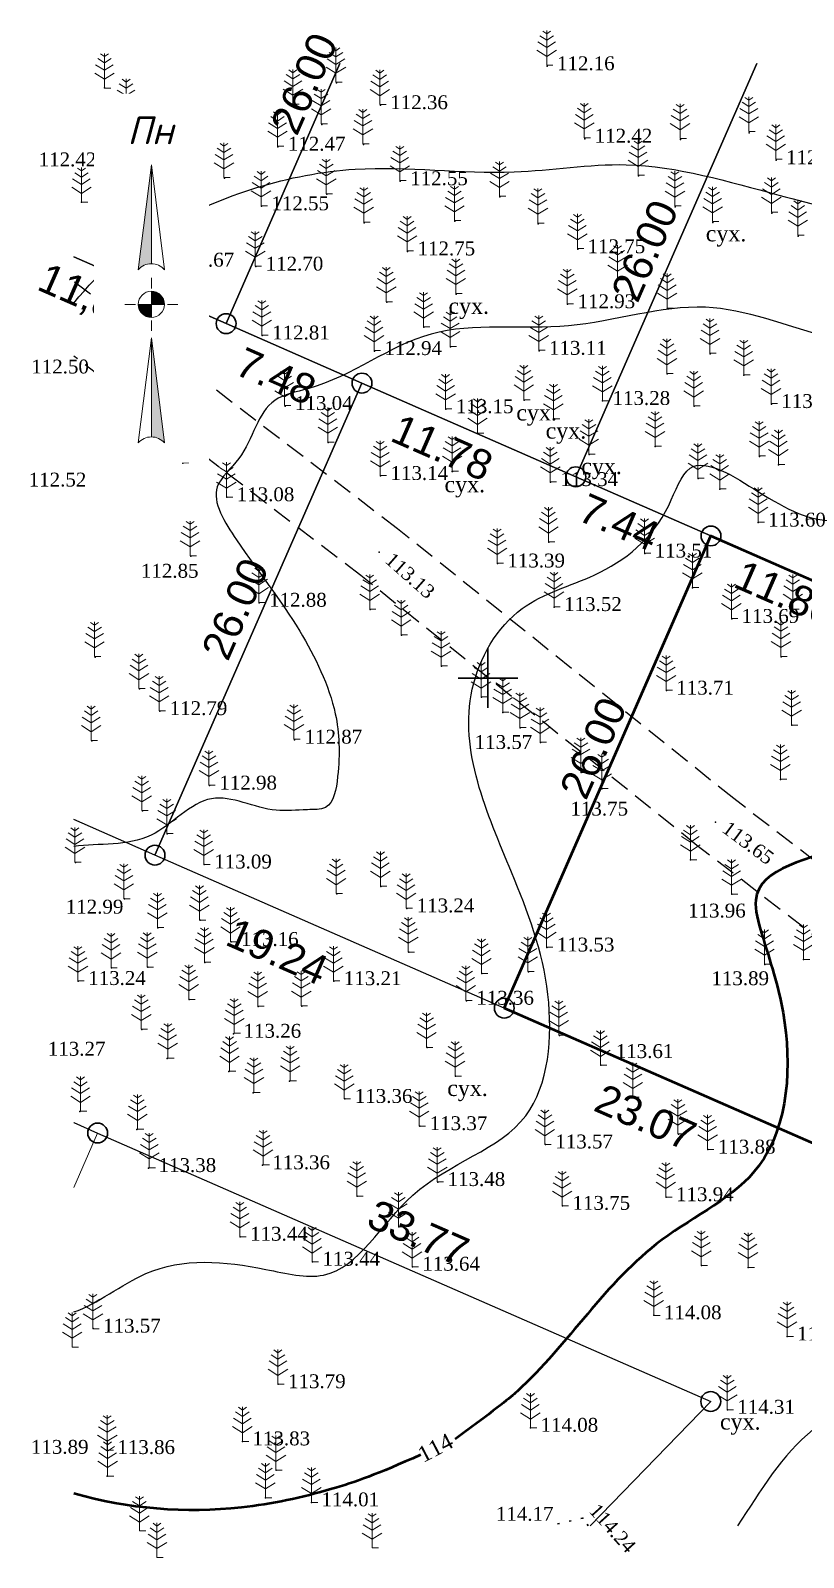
# Model space of a CAD drawing. Header units: millimetres. Extents: x 5405626.9 to 5405714.5, y 5525055.3 to 5525132.9.
# Drawn here: x 5405626.9 to 5405665.9, y 5525055.7 to 5525132.7 of the extents above; entities that cross this region are included whole.
import ezdxf
from ezdxf.enums import TextEntityAlignment as Align

# ---------------------------------------------------------------- set-up
doc = ezdxf.new("R2010")
doc.units = ezdxf.units.MM
doc.set_wipeout_variables(frame=1)
doc.linetypes.add('DASHEDX2', pattern=[1.5, 1, -0.5])
doc.linetypes.add('HIDDEN', pattern=[0.5, 0, -0.5])
for name, color, linetype, lineweight in [('#Лист (текст_ПН)', 250, 'Continuous', 0), ('#Штамп', 250, 'Continuous', 0), ('11900000', 1, 'Continuous', 30), ('Контур', 7, 'HIDDEN', 30), ('ТОЧКИ', 7, 'Continuous', 30)]:
    doc.layers.add(name, color=color, linetype=linetype, lineweight=lineweight)
for name, color, linetype in [('горизонтали', 42, 'Continuous'), ('дороги', 7, 'Continuous'), ('Ділянки_Межі', 10, 'Continuous'), ('надписи', 7, 'Continuous'), ('отметки', 7, 'Continuous'), ('промеры', 185, 'Continuous'), ('Растительность', 7, 'Continuous')]:
    doc.layers.add(name, color=color, linetype=linetype)
doc.styles.get("Standard").update_dxf_attribs({"font": 'arial.ttf'})
doc.styles.add('times', font='times.ttf')
doc.styles.add('Мой_Топо', font='isocpeui.ttf')

# ---------------------------------------------------------------- blocks, each defined once
blk = doc.blocks.new('A$C51FE15A3')
at = {"layer": 'Растительность', "color": 94, "lineweight": 0}
for points in [[(-0.201, 1.726), (0, 1.584), (0.201, 1.726)], [(0, 1.75), (0, 0), (0.319, 0)], [(-0.447, 1.172), (0, 0.895), (0.447, 1.172)], [(-0.343, 1.489), (0, 1.267), (0.343, 1.489)], [(-0.493, 0.753), (0, 0.444), (0.493, 0.753)]]:
    blk.add_lwpolyline(points, dxfattribs=at)
blk = doc.blocks.new('*U4')
at = {"color": 0}
for points in [[(-0.113, 0), (-0.109, -0.029), (-0.097, -0.056)], [(-0.113, 0), (-0.097, -0.056), (0, 0)], [(-0.097, -0.056), (0, -0.113), (0, 0)], [(-0.097, -0.056), (-0.08, -0.08), (-0.056, -0.097)], [(-0.097, -0.056), (-0.056, -0.097), (0, -0.113)], [(-0.056, -0.097), (-0.029, -0.109), (0, -0.113)]]:
    blk.add_solid(points, dxfattribs=at)
blk = doc.blocks.new('*U5')
at = {"color": 0}
for points in [[(0, 0), (0.097, 0.056), (0, 0.113)], [(0.097, 0.056), (0.029, 0.109), (0, 0.113)], [(0, 0), (0.113, 0), (0.097, 0.056)], [(0.097, 0.056), (0.056, 0.097), (0.029, 0.109)], [(0.097, 0.056), (0.08, 0.08), (0.056, 0.097)], [(0.113, 0), (0.109, 0.029), (0.097, 0.056)]]:
    blk.add_solid(points, dxfattribs=at)
blk = doc.blocks.new('*U6')
at = {"color": 0}
for points in [[(0, -1.136), (0.021, -1.138), (0, -0.288)], [(0.021, -1.138), (0.042, -1.142), (0, -0.288)], [(0.042, -1.142), (0.062, -1.15), (0, -0.288)], [(0.062, -1.15), (0.081, -1.16), (0, -0.288)], [(0.081, -1.16), (0.098, -1.173), (0, -0.288)], [(0.098, -1.173), (0.113, -1.188), (0, -0.288)]]:
    blk.add_solid(points, dxfattribs=at)
blk = doc.blocks.new('*U7')
at = {"color": 0}
for points in [[(-0.113, 0.297), (-0.098, 0.312), (0, 1.197)], [(-0.098, 0.312), (-0.081, 0.325), (0, 1.197)], [(-0.081, 0.325), (-0.062, 0.335), (0, 1.197)], [(-0.062, 0.335), (-0.042, 0.343), (0, 1.197)], [(-0.042, 0.343), (-0.021, 0.347), (0, 1.197)], [(-0.021, 0.347), (0, 0.349), (0, 1.197)]]:
    blk.add_solid(points, dxfattribs=at)
blk = doc.blocks.new('#Північ')
at = {"color": 7}
blk.add_wipeout([(-2.901, 10.635), (2.901, 10.635), (2.901, -7.981), (-2.901, -7.981)], dxfattribs=at).dxf.layer = '#Лист (текст_ПН)'
at = {"layer": '#Лист (текст_ПН)'}
for p, q in [((-0.663, 1.748), (0, 7.043)), ((0, 7.043), (0, 2.052)), ((0, 7.043), (0.663, 1.748)), ((0, 1.337), (0, 0.807)), ((-1.337, 0), (-0.807, 0)), ((-0.662, 0), (0.662, 0)), ((0, 0.662), (0, -0.662)), ((1.337, 0), (0.807, 0)), ((0, -1.337), (0, -0.807)), ((-0.663, -6.99), (0, -1.695)), ((0, -1.695), (0.663, -6.99)), ((0, -1.695), (0, -6.686))]:
    blk.add_line(p, q, dxfattribs=at)
at = {"layer": '#Лист (текст_ПН)', "flags": 128}
for points in [[(0, 7.043), (-0.663, 1.748, -0.218585), (0, 2.052)], [(0, 0), (-0.662, 0, 0.414214), (0, -0.662)]]:
    blk.add_lwpolyline(points, format="xyb", close=True, dxfattribs=at)
at = {"layer": '#Лист (текст_ПН)'}
blk.add_circle((0, 0), 0.662, dxfattribs=at)
for centre in [(0, 1.178), (0, -7.56)]:
    blk.add_arc(centre, 0.874, 40.67981, 139.32019, dxfattribs=at)
at = {"layer": '#Лист (текст_ПН)', "xscale": 5.883850111352785, "yscale": 5.883850111352785, "zscale": 5.883850111352785}
for name in ['*U7', '*U4', '*U5', '*U6']:
    blk.add_blockref(name, (0, 0), dxfattribs=at)
at = {"layer": '#Лист (текст_ПН)', "style": 'Мой_Топо'}
blk.add_text('Пн', height=1.4, dxfattribs=at).set_placement((-1.217, 8.077))

msp = doc.modelspace()

# ---------------------------------------------------------------- linework, layer by layer
at = {"layer": '11900000', "color": 7}
for points in [[(5405650, 5525098.5, 0), (5405650, 5525101.5, 0)], [(5405650, 5525098.5, 0), (5405650, 5525101.5, 0)], [(5405648.5, 5525100, 0), (5405651.5, 5525100, 0)], [(5405648.5, 5525100, 0), (5405651.5, 5525100, 0)]]:
    msp.add_polyline3d(points, dxfattribs=at)
at = {"layer": 'горизонтали', "color": 32}
for points, knots in [([(5405629.102, 5525118.92), (5405630.458, 5525120.614), (5405634.448, 5525123.68), (5405642.682, 5525126.351), (5405650.521, 5525125.146), (5405657.722, 5525126.406), (5405665.591, 5525123.977), (5405675.141, 5525121.998), (5405684.025, 5525119.942), (5405689.831, 5525115.172), (5405695.924, 5525116.342), (5405701.643, 5525112.203), (5405707.862, 5525111.424), (5405711.019, 5525109.423), (5405711.846, 5525108.843)], [191.894943, 191.894943, 191.894943, 191.894943, 198.155168, 208.112251, 216.133304, 221.799072, 229.654194, 240.307675, 251.306516, 256.6977, 261.523915, 268.451351, 276.71451, 279.739238, 279.739238, 279.739238, 279.739238]), ([(5405711.846, 5525101.558), (5405711.053, 5525101.923), (5405707.761, 5525103.06), (5405703.147, 5525106.992), (5405695.526, 5525108.926), (5405686.956, 5525111.649), (5405677.812, 5525115.948), (5405668.363, 5525116.381), (5405660.774, 5525119.554), (5405654.149, 5525117.165), (5405646.892, 5525118.341), (5405642.724, 5525114.853), (5405638.474, 5525114.108), (5405638.058, 5525111.373), (5405635.674, 5525109.491), (5405637.956, 5525105.892), (5405640.41, 5525102.911), (5405642.475, 5525098.603), (5405642.551, 5525095.719), (5405642.18, 5525093.334), (5405640.621, 5525093.399), (5405638.778, 5525093.138), (5405635.799, 5525094.795), (5405633.1, 5525091.346), (5405630.387, 5525091.693), (5405629.102, 5525091.508)], [77.342137, 77.342137, 77.342137, 77.342137, 79.957338, 87.498258, 95.204411, 103.125935, 114.626248, 125.009981, 131.302804, 138.280759, 145.221956, 152.023012, 153.792786, 157.238403, 159.036588, 161.883134, 167.480404, 172.02745, 175.191691, 176.860986, 177.776803, 179.359266, 182.66385, 186.23147, 190.159061, 190.159061, 190.159061, 190.159061]), ([(5405629.102, 5525068.032), (5405630.304, 5525068.433), (5405633.268, 5525070.908), (5405637.681, 5525070.515), (5405642.96, 5525069.18), (5405645.866, 5525075.047), (5405652.853, 5525076.753), (5405653.473, 5525084.41), (5405650.942, 5525091.024), (5405647.791, 5525097.948), (5405651.196, 5525103.886), (5405655.866, 5525105.087), (5405658.855, 5525107.454), (5405660.158, 5525111.685), (5405664.053, 5525109.072), (5405667.215, 5525107.353), (5405671.031, 5525109.095), (5405673.486, 5525106.998), (5405676.446, 5525105.221), (5405681.865, 5525106.051), (5405687.754, 5525103.185), (5405695.159, 5525102.759), (5405700.762, 5525098.87), (5405706.551, 5525094.745), (5405708.239, 5525088.917), (5405710.967, 5525087.065), (5405711.846, 5525086.582)], [100.276896, 100.276896, 100.276896, 100.276896, 104.294488, 110.346143, 113.276217, 119.316155, 126.282429, 132.498742, 138.940826, 148.380777, 153.163384, 157.173138, 162.314513, 164.474455, 168.128542, 172.341737, 175.757786, 178.883147, 181.190936, 186.025633, 194.245086, 200.372974, 207.736732, 214.236882, 221.309845, 224.300713, 224.300713, 224.300713, 224.300713]), ([(5405705.845, 5525057.247), (5405705.766, 5525057.378), (5405705.247, 5525058.314), (5405704.887, 5525060.693), (5405705.598, 5525063.827), (5405703.545, 5525066.376), (5405700.978, 5525068.229), (5405698.614, 5525071.147), (5405694.669, 5525072.291), (5405689.62, 5525074.042), (5405684.941, 5525077.276), (5405679.961, 5525079.967), (5405674.475, 5525078.518), (5405675.963, 5525073.463), (5405670.828, 5525070.702), (5405672.738, 5525064.783), (5405668.827, 5525063.622), (5405665.354, 5525061.708), (5405663.745, 5525059.008), (5405662.592, 5525057.247)], [195.825475, 195.825475, 195.825475, 195.825475, 196.312621, 199.255312, 202.588988, 205.462546, 208.291875, 212.253868, 216.313625, 220.252795, 228.364697, 232.953516, 237.834332, 239.978238, 246.559492, 250.990412, 254.056617, 256.937883, 263.115169, 263.115169, 263.115169, 263.115169])]:
    msp.add_open_spline(points, degree=3, knots=knots, dxfattribs=at)
at = {"layer": 'горизонтали', "color": 32, "lineweight": 50}
for points, knots in [([(5405711.846, 5525077.338), (5405710.62, 5525078.1), (5405706.394, 5525080.561), (5405700.204, 5525083.031), (5405695.588, 5525088.796), (5405690.487, 5525090.335), (5405686.032, 5525089.127), (5405683.299, 5525091.947), (5405682.66, 5525096.477), (5405678.004, 5525096.478), (5405675.327, 5525097.696), (5405673.244, 5525096.508), (5405673.734, 5525094.937), (5405675.007, 5525094.501), (5405675.374, 5525093.273), (5405674.953, 5525092.547), (5405674.367, 5525092.537), (5405672.442, 5525093.851), (5405668.747, 5525091.264), (5405662.871, 5525090.323), (5405664.061, 5525086.221), (5405665.427, 5525082.173), (5405665.054, 5525074.961), (5405656.965, 5525071.362), (5405653.783, 5525065.91), (5405650.669, 5525063.336), (5405648.34, 5525061.614)], [184.088524, 184.088524, 184.088524, 184.088524, 188.424076, 198.724877, 203.509965, 210.082144, 213.590604, 216.079925, 220.88026, 225.181607, 227.972328, 229.655785, 230.811467, 231.987183, 233.498714, 233.881724, 234.285096, 235.062958, 240.641134, 246.270624, 248.034407, 252.137765, 259.955965, 266.119621, 276.685782, 278.277423, 278.277423, 278.277423, 278.277423]), ([(5405646.596, 5525060.824), (5405644.42, 5525059.847), (5405641.78, 5525058.919), (5405636.347, 5525057.739), (5405631.826, 5525058.09), (5405629.102, 5525058.884)], [283.669955, 283.669955, 283.669955, 283.669955, 287.256708, 291.904228, 300.383319, 300.383319, 300.383319, 300.383319])]:
    msp.add_open_spline(points, degree=3, knots=knots, dxfattribs=at)
at = {"layer": 'дороги', "color": 7, "linetype": 'DASHEDX2'}
for points in [[(5405693.433, 5525070.585), (5405676.065, 5525083.409), (5405662.398, 5525093.926), (5405645.436, 5525107.541), (5405629.102, 5525120.019)], [(5405684.516, 5525073.423), (5405674.257, 5525081.015), (5405660.544, 5525091.568), (5405643.586, 5525105.179), (5405629.102, 5525116.244)]]:
    msp.add_lwpolyline(points, dxfattribs=at)
at = {"layer": 'Ділянки_Межі', "lineweight": 25}
for points in [[(5405642.529, 5525131), (5405636.788, 5525117.886), (5405629.102, 5525121.251)], [(5405671.664, 5525131), (5405682.482, 5525126.263), (5405672.055, 5525102.446), (5405661.249, 5525107.177), (5405654.432, 5525110.161)], [(5405654.432, 5525110.161), (5405663.571, 5525131)], [(5405711.846, 5525110.067), (5405692.998, 5525093.277), (5405671.954, 5525074.107), (5405650.821, 5525083.359), (5405633.199, 5525091.075), (5405629.102, 5525092.869)], [(5405629.102, 5525077.586), (5405630.305, 5525077.059), (5405661.239, 5525063.516), (5405655.157, 5525057.247)]]:
    msp.add_lwpolyline(points, dxfattribs=at)
at = {"layer": 'Ділянки_Межі'}
for points in [[(5405663.571, 5525131), (5405654.432, 5525110.161), (5405643.642, 5525114.885), (5405636.788, 5525117.886)], [(5405636.788, 5525117.886), (5405642.529, 5525131)], [(5405629.102, 5525121.251), (5405636.788, 5525117.886), (5405643.642, 5525114.885), (5405633.199, 5525091.075), (5405629.102, 5525092.869)]]:
    msp.add_lwpolyline(points, dxfattribs=at)
at = {"layer": 'Ділянки_Межі', "lineweight": 25}
msp.add_lwpolyline([(5405633.199, 5525091.075), (5405643.642, 5525114.885), (5405654.432, 5525110.161), (5405661.249, 5525107.177), (5405650.821, 5525083.359)], close=True, dxfattribs=at)
at = {"layer": 'Ділянки_Межі', "lineweight": 50}
msp.add_lwpolyline([(5405650.821, 5525083.359), (5405661.249, 5525107.177), (5405672.055, 5525102.446), (5405692.998, 5525093.277), (5405671.954, 5525074.107)], close=True, dxfattribs=at)
at = {"layer": 'Ділянки_Межі', "lineweight": 0}
for points in [[(5405629.102, 5525077.586), (5405630.305, 5525077.059), (5405629.102, 5525074.311)], [(5405629.102, 5525074.311), (5405630.305, 5525077.059), (5405661.239, 5525063.516), (5405655.157, 5525057.247)]]:
    msp.add_lwpolyline(points, dxfattribs=at)
at = {"layer": 'Контур', "color": 7, "linetype": 'HIDDEN', "elevation": 114.6}
msp.add_lwpolyline([(5405655.062, 5525057.247), (5405654.78, 5525057.63), (5405653.089, 5525057.247)], dxfattribs=at)
at = {"layer": 'отметки', "color": 7}
for p in [(5405652.982, 5525130.869, 112.162), (5405642.352, 5525130.038, 112.321), (5405630.645, 5525129.775, 112.348), (5405631.74, 5525128.495, 112.296), (5405640.184, 5525128.924, 112.382), (5405644.569, 5525128.904, 112.361), (5405641.611, 5525127.929, 113.005), (5405639.402, 5525126.811, 112.466), (5405643.715, 5525126.921, 112.411), (5405654.881, 5525127.215, 112.423), (5405659.708, 5525127.166, 112.287), (5405663.179, 5525127.515, 112.282), (5405664.539, 5525126.127, 112.339), (5405631.359, 5525125.534, 112.41), (5405636.709, 5525125.224, 112.448), (5405657.594, 5525125.333, 112.539), (5405645.575, 5525125.068, 112.55), (5405629.491, 5525124.013, 112.415), (5405638.571, 5525123.805, 112.553), (5405641.867, 5525124.411, 112.552), (5405650.598, 5525124.274, 112.575), (5405659.444, 5525123.78, 112.636), (5405635.082, 5525123.035, 112.583), (5405643.758, 5525122.976, 112.616), (5405648.33, 5525123.048, 112.668), (5405652.538, 5525122.924, 112.7), (5405661.349, 5525122.991, 112.733), (5405664.317, 5525123.465, 112.601), (5405631.832, 5525122.676, 112.359), (5405665.641, 5525122.305, 112.686), (5405645.945, 5525121.529, 112.748), (5405654.525, 5525121.639, 112.75), (5405633.786, 5525120.962, 112.669), (5405638.282, 5525120.761, 112.704), (5405656.558, 5525120.064, 112.919), (5405648.401, 5525119.378, 112.84), (5405644.892, 5525118.965, 112.91), (5405654.019, 5525118.865, 112.932), (5405659.057, 5525118.64, 112.951), (5405646.771, 5525117.701, 112.957), (5405638.61, 5525117.286, 112.813), (5405644.271, 5525116.502, 112.937), (5405648.109, 5525116.722, 113.078), (5405652.578, 5525116.514, 113.109), (5405661.214, 5525116.366, 113.163), (5405659.04, 5525115.346, 113.124), (5405662.914, 5525115.282, 113.194), (5405639.762, 5525113.731, 113.039), (5405651.83, 5525114.019, 113.187), (5405655.782, 5525113.984, 113.281), (5405660.394, 5525113.716, 113.26), (5405664.297, 5525113.831, 113.152), (5405631.411, 5525113.401, 112.668), (5405647.879, 5525113.568, 113.149), (5405653.315, 5525113.073, 113.312), (5405649.483, 5525112.341, 113.238), (5405641.943, 5525111.89, 113.126), (5405658.439, 5525111.686, 113.427), (5405634.61, 5525110.846, 112.759), (5405655.101, 5525111.291, 113.42), (5405663.691, 5525111.188, 113.364), (5405664.661, 5525110.759, 113.405), (5405644.581, 5525110.201, 113.144), (5405648.199, 5525110.423, 113.224), (5405648.209, 5525110.43, 113.24), (5405653.157, 5525109.894, 113.338), (5405660.603, 5525110.071, 113.517), (5405636.822, 5525109.128, 113.079), (5405661.699, 5525109.534, 113.535), (5405663.635, 5525107.849, 113.596), (5405653.065, 5525106.861, 113.409), (5405635, 5525106.162, 112.85), (5405644.511, 5525106.36, 113.13), (5405657.908, 5525106.288, 113.512), (5405650.477, 5525105.787, 113.395), (5405660.322, 5525104.552, 113.598), (5405638.456, 5525103.805, 112.883), (5405644.051, 5525103.47, 113.275), (5405653.342, 5525103.59, 113.519), (5405662.294, 5525102.991, 113.688), (5405665.385, 5525103.465, 113.778), (5405645.638, 5525102.175, 113.375), (5405630.188, 5525101.068, 112.702), (5405647.653, 5525100.611, 113.387), (5405664.785, 5525101.087, 113.794), (5405632.425, 5525099.467, 112.733), (5405649.667, 5525099.051, 113.532), (5405658.998, 5525099.374, 113.712), (5405633.441, 5525098.34, 112.787), (5405650.751, 5525098.271, 113.623), (5405651.623, 5525097.504, 113.569), (5405665.326, 5525097.63, 113.827), (5405630.012, 5525096.844, 112.829), (5405640.245, 5525096.9, 112.867), (5405652.645, 5525096.759, 113.644), (5405654.7, 5525095.24, 113.714), (5405635.946, 5525094.584, 112.978), (5405655.749, 5525094.417, 113.754), (5405664.759, 5525094.892, 113.89), (5405632.561, 5525093.309, 112.932), (5405633.82, 5525092.145, 113.016), (5405661.471, 5525092.747, 113.647), (5405629.189, 5525090.711, 113.025), (5405635.686, 5525090.603, 113.094), (5405660.22, 5525090.832, 113.865), (5405642.375, 5525089.128, 113.148), (5405644.599, 5525089.496, 113.202), (5405662.303, 5525089.1, 113.959), (5405631.657, 5525088.874, 113.031), (5405645.902, 5525088.389, 113.241), (5405635.471, 5525087.792, 113.11), (5405633.35, 5525087.409, 113.097), (5405637.038, 5525086.695, 113.161), (5405646.013, 5525086.185, 113.281), (5405652.97, 5525086.416, 113.533), (5405631.006, 5525085.389, 113.185), (5405632.836, 5525085.425, 113.184), (5405635.716, 5525085.659, 113.215), (5405652.041, 5525085.192, 113.439), (5405663.962, 5525085.565, 113.894), (5405665.913, 5525085.815, 114.183), (5405629.329, 5525084.727, 113.241), (5405642.227, 5525084.718, 113.211), (5405649.696, 5525085.104, 113.349), (5405634.928, 5525083.787, 113.267), (5405648.91, 5525083.732, 113.363), (5405638.407, 5525083.44, 113.25), (5405640.611, 5525083.462, 113.273), (5405632.53, 5525082.281, 113.257), (5405637.166, 5525082.065, 113.258), (5405646.93, 5525081.376, 113.357), (5405653.603, 5525081.98, 113.51), (5405633.809, 5525080.814, 113.289), (5405636.925, 5525080.16, 113.273), (5405648.368, 5525079.926, 113.327), (5405655.698, 5525080.476, 113.615), (5405638.156, 5525079.091, 113.322), (5405639.989, 5525079.681, 113.309), (5405642.779, 5525078.779, 113.358), (5405657.34, 5525078.855, 113.674), (5405629.408, 5525078.137, 113.364), (5405632.275, 5525077.229, 113.298), (5405646.558, 5525077.405, 113.375), (5405659.606, 5525077.005, 113.729), (5405652.895, 5525076.483, 113.566), (5405661.099, 5525076.222, 113.88), (5405632.879, 5525075.292, 113.38), (5405638.62, 5525075.432, 113.362), (5405647.461, 5525074.587, 113.477), (5405643.406, 5525073.878, 113.465), (5405658.985, 5525073.821, 113.944), (5405653.762, 5525073.385, 113.751), (5405645.499, 5525072.32, 113.561), (5405637.497, 5525071.829, 113.445), (5405641.148, 5525070.567, 113.439), (5405646.185, 5525070.316, 113.641), (5405660.769, 5525070.369, 114.095), (5405663.132, 5525070.282, 114.233), (5405658.375, 5525067.864, 114.077), (5405630.082, 5525067.193, 113.572), (5405665.094, 5525066.794, 114.359), (5405639.412, 5525064.389, 113.795), (5405662.076, 5525063.1, 114.312), (5405652.152, 5525062.189, 114.079), (5405637.617, 5525061.505, 113.834), (5405630.802, 5525061.068, 113.865), (5405630.782, 5525059.749, 113.935), (5405639.305, 5525060.053, 113.9), (5405638.774, 5525058.664, 113.977), (5405641.098, 5525058.429, 114.008), (5405654.785, 5525057.629, 114.237)]:
    msp.add_point(p, dxfattribs=at)
at = {"layer": 'ТОЧКИ'}
for centre in [(5405636.788, 5525117.886, 107.24), (5405643.642, 5525114.885, 107.24), (5405654.432, 5525110.161, 107.24), (5405661.249, 5525107.177, 107.24), (5405633.199, 5525091.075), (5405650.821, 5525083.359), (5405630.305, 5525077.059), (5405661.239, 5525063.516)]:
    msp.add_circle(centre, 0.5, dxfattribs=at)

# ---------------------------------------------------------------- block references
at = {"layer": 'Растительность', "color": 7}
for p in [(5405652.96, 5525130.92, 112.16), (5405630.65, 5525129.77, 112.35), (5405642.33, 5525130.07, 112.32), (5405640.16, 5525128.96, 112.38), (5405644.54, 5525128.94, 112.36), (5405631.74, 5525128.49, 112.3), (5405641.58, 5525127.97, 113), (5405663.16, 5525127.57, 112.28), (5405639.38, 5525126.84, 112.46), (5405643.69, 5525126.96, 112.41), (5405654.86, 5525127.26, 112.42), (5405659.69, 5525127.22, 112.28), (5405664.52, 5525126.18, 112.34), (5405631.36, 5525125.53, 112.41), (5405636.68, 5525125.25, 112.45), (5405645.55, 5525125.1, 112.55), (5405657.57, 5525125.37, 112.54), (5405641.84, 5525124.44, 112.55), (5405650.58, 5525124.31, 112.57), (5405629.49, 5525124.01, 112.41), (5405638.55, 5525123.83, 112.55), (5405659.43, 5525123.82, 112.63), (5405664.3, 5525123.51, 112.6), (5405635.06, 5525123.06, 112.58), (5405643.73, 5525123.01, 112.61), (5405648.31, 5525123.08, 112.67), (5405652.52, 5525122.96, 112.7), (5405661.33, 5525123.03, 112.73), (5405631.83, 5525122.68, 112.36), (5405665.63, 5525122.35, 112.68), (5405645.92, 5525121.56, 112.75), (5405654.51, 5525121.67, 112.75), (5405633.76, 5525120.99, 112.67), (5405638.26, 5525120.79, 112.7), (5405656.54, 5525120.09, 112.92), (5405644.87, 5525118.99, 112.91), (5405648.38, 5525119.41, 112.84), (5405654, 5525118.89, 112.93), (5405659.04, 5525118.67, 112.95), (5405638.59, 5525117.31, 112.81), (5405646.75, 5525117.72, 112.96), (5405644.25, 5525116.53, 112.94), (5405648.09, 5525116.74, 113.08), (5405652.56, 5525116.54, 113.11), (5405661.2, 5525116.39, 113.16), (5405659.03, 5525115.37, 113.12), (5405662.9, 5525115.31, 113.19), (5405639.74, 5525113.75, 113.04), (5405647.86, 5525113.59, 113.15), (5405651.81, 5525114.04, 113.19), (5405655.77, 5525114, 113.28), (5405660.38, 5525113.74, 113.26), (5405664.28, 5525113.86, 113.15), (5405631.38, 5525113.42, 112.67), (5405653.3, 5525113.09, 113.31), (5405641.92, 5525111.91, 113.13), (5405649.47, 5525112.36, 113.24), (5405655.09, 5525111.31, 113.42), (5405658.43, 5525111.7, 113.43), (5405663.68, 5525111.21, 113.36), (5405634.58, 5525110.87, 112.76), (5405648.19, 5525110.45, 113.24), (5405664.65, 5525110.78, 113.4), (5405644.56, 5525110.22, 113.14), (5405653.14, 5525109.91, 113.34), (5405660.59, 5525110.09, 113.52), (5405636.8, 5525109.14, 113.08), (5405661.69, 5525109.55, 113.53), (5405663.63, 5525107.87, 113.6), (5405653.05, 5525106.88, 113.41), (5405634.97, 5525106.18, 112.85), (5405650.46, 5525105.8, 113.39), (5405657.9, 5525106.31, 113.51), (5405660.31, 5525104.57, 113.6), (5405638.43, 5525103.82, 112.88), (5405644.03, 5525103.48, 113.27), (5405653.33, 5525103.6, 113.52), (5405665.38, 5525103.48, 113.78), (5405662.28, 5525103.01, 113.69), (5405645.62, 5525102.19, 113.37), (5405630.15, 5525101.09, 112.7), (5405647.63, 5525100.62, 113.39), (5405664.78, 5525101.1, 113.79), (5405632.39, 5525099.48, 112.73), (5405649.65, 5525099.06, 113.53), (5405658.99, 5525099.39, 113.71), (5405633.41, 5525098.36, 112.79), (5405650.74, 5525098.28, 113.62), (5405651.61, 5525097.52, 113.57), (5405665.32, 5525097.64, 113.83), (5405629.98, 5525096.86, 112.83), (5405640.21, 5525096.92, 112.87), (5405652.63, 5525096.77, 113.64), (5405654.69, 5525095.25, 113.71), (5405635.92, 5525094.6, 112.98), (5405655.74, 5525094.43, 113.75), (5405664.75, 5525094.9, 113.89), (5405632.53, 5525093.32, 112.93), (5405633.79, 5525092.16, 113.01), (5405629.16, 5525090.72, 113.02), (5405635.66, 5525090.61, 113.09), (5405660.21, 5525090.84, 113.86), (5405631.63, 5525088.88, 113.03), (5405642.34, 5525089.14, 113.15), (5405644.57, 5525089.51, 113.2), (5405662.29, 5525089.11, 113.96), (5405645.87, 5525088.4, 113.24), (5405633.32, 5525087.42, 113.1), (5405635.44, 5525087.8, 113.11), (5405637.01, 5525086.7, 113.16), (5405645.98, 5525086.19, 113.28), (5405652.95, 5525086.43, 113.53), (5405665.91, 5525085.82, 114.18), (5405630.98, 5525085.39, 113.18), (5405632.81, 5525085.43, 113.18), (5405635.69, 5525085.67, 113.21), (5405649.67, 5525085.11, 113.35), (5405652.01, 5525085.2, 113.44), (5405663.95, 5525085.58, 113.89), (5405629.31, 5525084.73, 113.24), (5405642.2, 5525084.73, 113.21), (5405634.9, 5525083.79, 113.27), (5405638.38, 5525083.45, 113.25), (5405640.58, 5525083.47, 113.27), (5405648.88, 5525083.74, 113.36), (5405632.51, 5525082.29, 113.26), (5405637.2, 5525082.09, 113.26), (5405653.57, 5525081.99, 113.51), (5405646.9, 5525081.38, 113.36), (5405633.84, 5525080.84, 113.29), (5405655.67, 5525080.48, 113.61), (5405636.96, 5525080.18, 113.27), (5405640.02, 5525079.7, 113.31), (5405648.34, 5525079.93, 113.33), (5405638.19, 5525079.11, 113.32), (5405657.31, 5525078.86, 113.67), (5405629.44, 5525078.16, 113.36), (5405642.75, 5525078.78, 113.36), (5405632.31, 5525077.25, 113.3), (5405646.53, 5525077.41, 113.37), (5405652.87, 5525076.48, 113.56), (5405659.58, 5525077.01, 113.73), (5405661.08, 5525076.22, 113.88), (5405632.91, 5525075.31, 113.38), (5405638.65, 5525075.45, 113.36), (5405647.44, 5525074.59, 113.48), (5405643.38, 5525073.88, 113.46), (5405658.97, 5525073.82, 113.94), (5405653.74, 5525073.38, 113.75), (5405645.48, 5525072.32, 113.56), (5405637.48, 5525071.83, 113.44), (5405641.13, 5525070.56, 113.44), (5405660.76, 5525070.37, 114.09), (5405646.17, 5525070.31, 113.64), (5405663.12, 5525070.28, 114.23), (5405658.36, 5525067.86, 114.08), (5405630.07, 5525067.19, 113.57), (5405665.09, 5525066.79, 114.36), (5405629.02, 5525066.26, 113.64), (5405639.4, 5525064.39, 113.79), (5405662.07, 5525063.1, 114.31), (5405652.14, 5525062.19, 114.08), (5405630.79, 5525061.07, 113.86), (5405637.61, 5525061.5, 113.83), (5405630.81, 5525059.75, 113.93), (5405639.3, 5525060.05, 113.9), (5405638.77, 5525058.66, 113.98), (5405641.09, 5525058.43, 114.01), (5405632.41, 5525056.99, 114.11), (5405644.15, 5525056.13, 114.16), (5405633.3, 5525055.65, 114.1)]:
    msp.add_blockref('A$C51FE15A3', p, dxfattribs=at)

# ---------------------------------------------------------------- texts
at = {"layer": 'горизонтали', "color": 32, "lineweight": 50, "style": 'times'}
msp.add_text('114', height=0.8, rotation=27.59579, dxfattribs=at).set_placement((5405646.353, 5525061.118, 181.067), align=Align.TOP_LEFT)
at = {"layer": 'надписи', "color": 7, "style": 'times'}
for p in [(5405660.987, 5525122.834, 111.861), (5405648.008, 5525119.179, 111.861), (5405651.429, 5525113.8, 111.861), (5405652.908, 5525112.886, 111.861), (5405654.705, 5525111.096, 111.861), (5405647.806, 5525110.18, 111.861), (5405647.944, 5525079.727, 111.861), (5405661.704, 5525062.901, 111.861)]:
    msp.add_text('сух.', height=0.8, dxfattribs=at).set_placement(p, align=Align.TOP_LEFT)
at = {"layer": 'отметки', "color": 7, "style": 'times'}
for s, p in [('112.16', (5405653.482, 5525131.369, 112.162)), ('112.36', (5405645.069, 5525129.404, 112.361)), ('112.30', (5405632.24, 5525128.995, 112.296)), ('112.42', (5405655.381, 5525127.715, 112.423)), ('112.47', (5405639.902, 5525127.311, 112.466)), ('112.42', (5405627.329, 5525126.52, 112.42)), ('112.41', (5405631.859, 5525126.034, 112.41)), ('112.34', (5405665.039, 5525126.627, 112.339)), ('112.55', (5405646.075, 5525125.568, 112.55)), ('112.55', (5405639.071, 5525124.305, 112.553)), ('112.75', (5405655.025, 5525122.139, 112.75)), ('112.67', (5405634.286, 5525121.462, 112.669)), ('112.75', (5405646.445, 5525122.029, 112.748)), ('112.70', (5405638.782, 5525121.261, 112.704)), ('112.93', (5405654.519, 5525119.365, 112.932)), ('112.81', (5405639.11, 5525117.786, 112.813)), ('112.94', (5405644.771, 5525117.002, 112.937)), ('113.11', (5405653.078, 5525117.014, 113.109)), ('112.50', (5405626.957, 5525116.071, 112.496)), ('113.28', (5405656.282, 5525114.484, 113.281)), ('113.04', (5405640.262, 5525114.231, 113.039)), ('113.15', (5405648.379, 5525114.068, 113.149)), ('113.15', (5405664.797, 5525114.331, 113.152)), ('113.14', (5405645.081, 5525110.701, 113.144)), ('112.52', (5405626.827, 5525110.37, 112.521)), ('113.34', (5405653.657, 5525110.394, 113.338)), ('113.08', (5405637.322, 5525109.628, 113.079)), ('113.60', (5405664.135, 5525108.349, 113.596)), ('113.51', (5405658.408, 5525106.788, 113.512)), ('113.39', (5405650.977, 5525106.287, 113.395)), ('112.85', (5405632.488, 5525105.769, 112.85)), ('112.88', (5405638.956, 5525104.305, 112.883)), ('113.52', (5405653.842, 5525104.09, 113.519)), ('113.69', (5405662.794, 5525103.491, 113.688)), ('113.71', (5405659.498, 5525099.874, 113.712)), ('112.79', (5405633.941, 5525098.84, 112.787)), ('112.87', (5405640.745, 5525097.4, 112.867)), ('113.57', (5405649.324, 5525097.132, 113.569)), ('112.98', (5405636.446, 5525095.084, 112.978)), ('113.75', (5405654.159, 5525093.773, 113.754)), ('113.09', (5405636.186, 5525091.103, 113.094)), ('112.99', (5405628.697, 5525088.827, 112.994)), ('113.24', (5405646.402, 5525088.889, 113.241)), ('113.96', (5405660.095, 5525088.63, 113.959)), ('113.16', (5405637.538, 5525087.195, 113.161)), ('113.53', (5405653.47, 5525086.916, 113.533)), ('113.24', (5405629.829, 5525085.227, 113.241)), ('113.21', (5405642.727, 5525085.218, 113.211)), ('113.89', (5405661.272, 5525085.217, 113.894)), ('113.36', (5405649.41, 5525084.232, 113.363)), ('113.26', (5405637.666, 5525082.565, 113.258)), ('113.27', (5405627.793, 5525081.66, 113.266)), ('113.61', (5405656.446, 5525081.542, 113.615)), ('113.36', (5405643.279, 5525079.279, 113.358)), ('113.37', (5405647.058, 5525077.905, 113.375)), ('113.57', (5405653.395, 5525076.983, 113.566)), ('113.88', (5405661.599, 5525076.722, 113.88)), ('113.36', (5405639.12, 5525075.932, 113.362)), ('113.38', (5405633.379, 5525075.792, 113.38)), ('113.48', (5405647.961, 5525075.087, 113.477)), ('113.75', (5405654.262, 5525073.885, 113.751)), ('113.94', (5405659.485, 5525074.321, 113.944)), ('113.44', (5405637.997, 5525072.329, 113.445)), ('113.44', (5405641.648, 5525071.067, 113.439)), ('113.64', (5405646.685, 5525070.816, 113.641)), ('114.08', (5405658.875, 5525068.364, 114.077)), ('113.57', (5405630.582, 5525067.693, 113.572)), ('114.36', (5405665.594, 5525067.294, 114.359)), ('113.79', (5405639.912, 5525064.889, 113.795)), ('114.31', (5405662.576, 5525063.6, 114.312)), ('114.08', (5405652.652, 5525062.689, 114.079)), ('113.89', (5405626.939, 5525061.578, 113.893)), ('113.86', (5405631.302, 5525061.568, 113.865)), ('113.83', (5405638.117, 5525062.005, 113.834)), ('114.01', (5405641.598, 5525058.929, 114.008)), ('114.17', (5405650.399, 5525058.202, 114.17))]:
    msp.add_text(s, height=0.7, dxfattribs=at).set_placement(p, align=Align.TOP_LEFT)
for s, rotation, p in [('113.13', 318.56722, (5405645.217, 5525106.404, 113.13)), ('113.65', 323.31442, (5405662.171, 5525092.849, 113.647)), ('114.24', 311.92052, (5405655.578, 5525058.445, 114.237))]:
    msp.add_text(s, height=0.7, rotation=rotation, dxfattribs=at).set_placement(p, align=Align.TOP_LEFT)
at = {"layer": 'промеры', "char_height": 1.5, "attachment_point": 1}
for s, insert, rotation in [('26.00', (5405638.98, 5525127.896), 66.37949), ('26.00', (5405656.168, 5525119.468), 66.37949), ('11,80', (5405627.772, 5525121.005), 336.35584), ('7.48', (5405637.743, 5525116.749), 336.35584), ('11.78', (5405645.594, 5525113.376), 336.35584), ('7.44', (5405655.051, 5525109.38), 336.35584), ('26.00', (5405635.498, 5525101.401, 107.24), 66.37949), ('11.80', (5405662.903, 5525106.007), 336.35584), ('26.00', (5405653.568, 5525094.384, 107.24), 66.37949), ('19.24', (5405637.273, 5525087.956), 336.35584), ('23.07', (5405655.854, 5525079.592), 336.35584), ('33.77', (5405644.388, 5525073.758), 336.35584)]:
    msp.add_mtext(s, dxfattribs=dict(at, insert=insert, rotation=rotation))

# ---------------------------------------------------------------- next in the draw order: block references
at = {"layer": '#Штамп'}
msp.add_blockref('#Північ', (5405633.015, 5525118.858, 931.373), dxfattribs=at)

doc.saveas('drawing.dxf')
